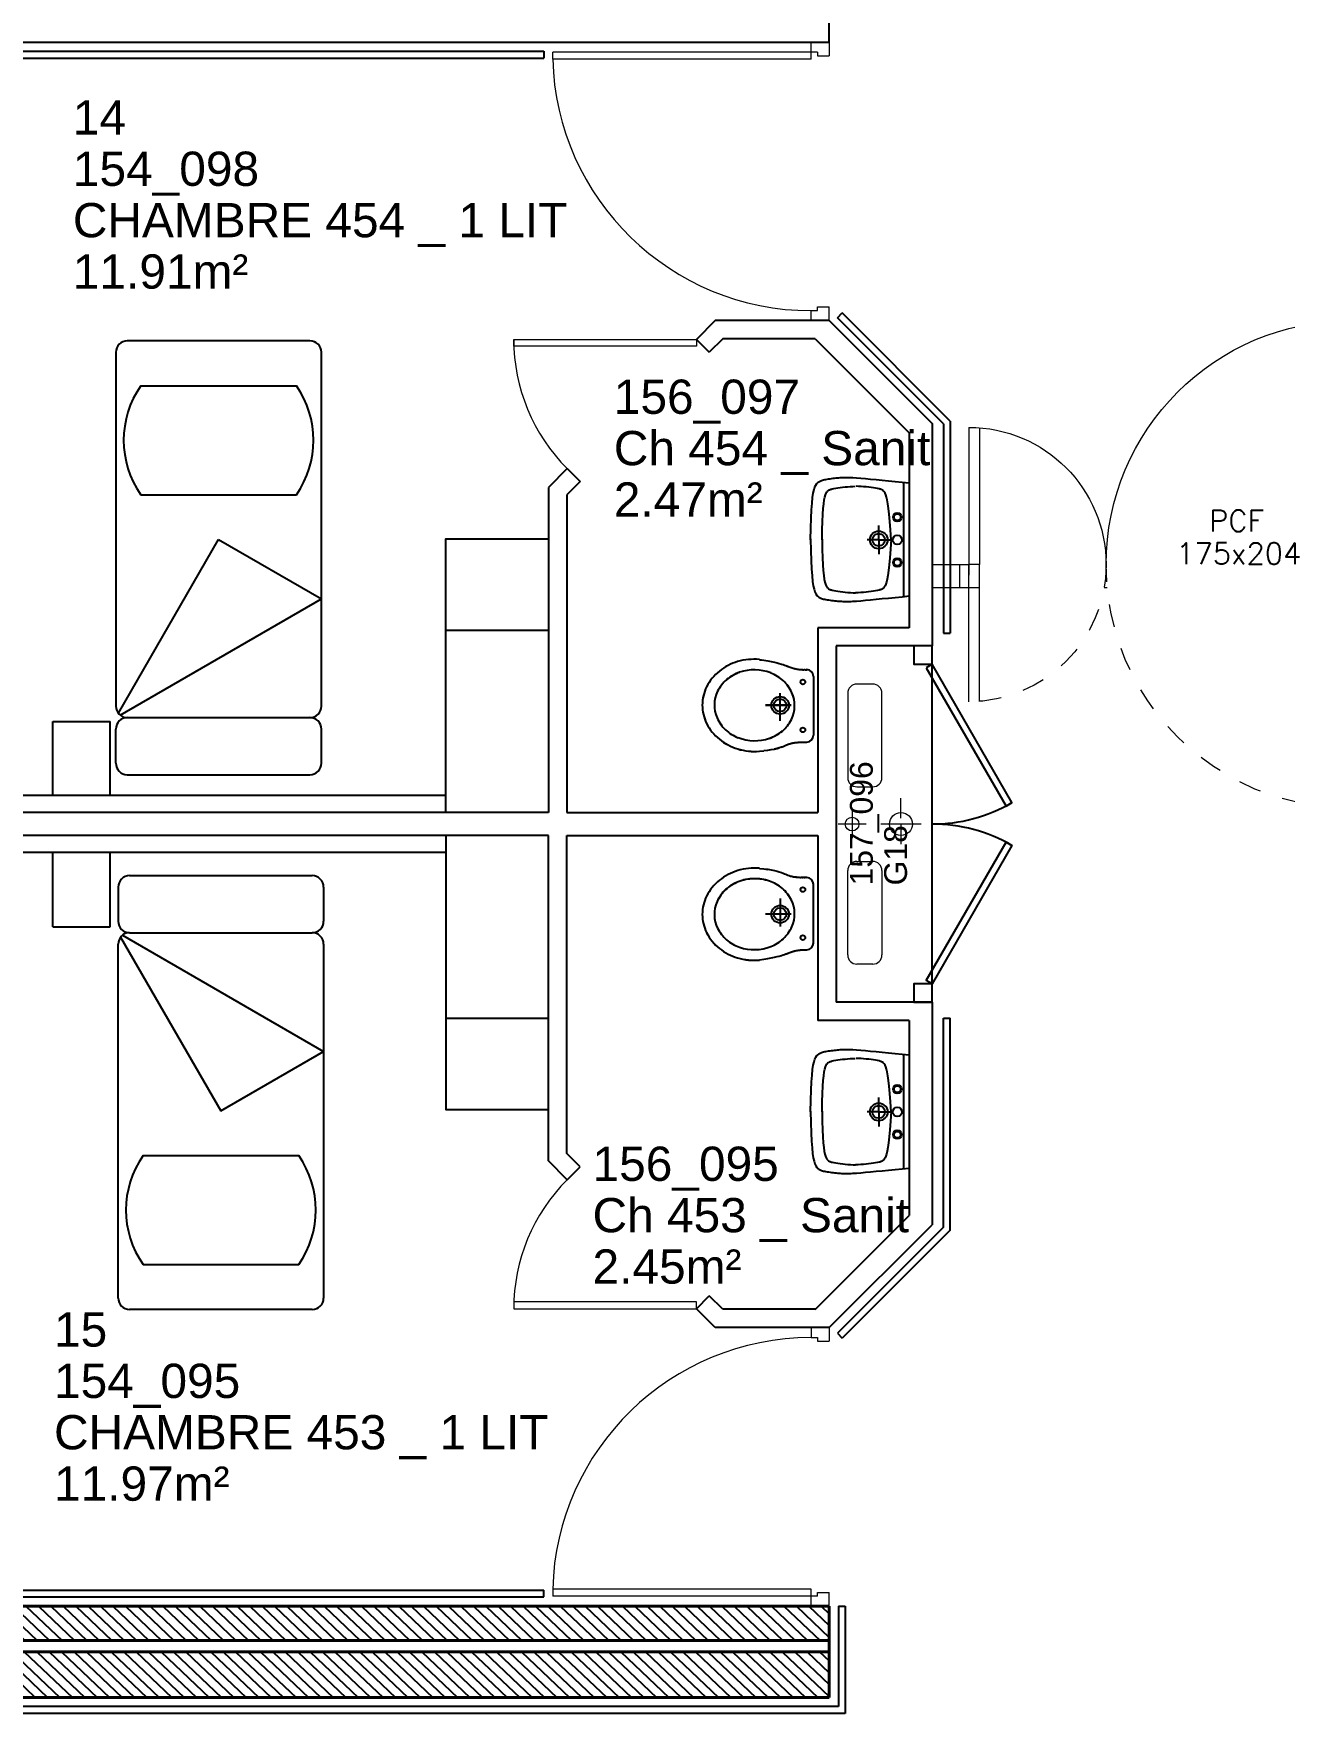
# Model space of a CAD drawing. Header units: metres. Extents: x -8 to 211, y -5 to 116.
# Drawn here: x 153.37 to 158.84, y 92.38 to 99.73 of the extents above; entities that cross this region are included whole.
import ezdxf
from ezdxf.enums import TextEntityAlignment as Align

# ---------------------------------------------------------------- set-up
doc = ezdxf.new("R2010")
doc.units = ezdxf.units.M
doc.header["$LTSCALE"] = 0.6
doc.header["$MEASUREMENT"] = 0
doc.linetypes.add('CACHÉ', pattern=[0.25, 0.125, -0.125])
doc.linetypes.add('CONTINU', pattern=[0])
doc.layers.get('0').update_dxf_attribs({"linetype": 'CONTINUOUS'})
for name, color, linetype in [('006 sanitaire', 5, 'CONTINUOUS'), ('009 main courante', 181, 'CONTINUOUS'), ('400 Lits', 150, 'CONTINUOUS'), ('A_AGENC', 204, 'CONTINUOUS'), ('A_EQMP', 142, 'CONTINUOUS'), ('A_Etiqu_Gaine', 8, 'CONTINUOUS'), ('A_Etiqu_Gaine_ancien', 8, 'CONTINUOUS'), ('A_Etiqu_Gaine_code', 8, 'CONTINUOUS'), ('A_Etiqu_Local', 8, 'CONTINUOUS'), ('A_Etiqu_Local_ancien', 8, 'CONTINUOUS'), ('A_HACH_STRUC', 7, 'CONTINUOUS'), ('A_MUR_CLOIS', 8, 'CONTINU')]:
    doc.layers.add(name, color=color, linetype=linetype)
for name, color, linetype, lineweight in [('A_MURS_CLOI', 7, 'CONTINU', 20), ('A_MURS_STRU', 7, 'CONTINU', 40), ('A_PORT', 8, 'CONTINUOUS', 0), ('A_PORTE', 8, 'CONTINU', 0), ('A_SANI', 5, 'CONTINU', 0)]:
    doc.layers.add(name, color=color, linetype=linetype, lineweight=lineweight)
doc.styles.add('Attribut', font='arial.ttf')
doc.styles.add('ROMANS8', font='romans8', dxfattribs={"height": 10})

# ---------------------------------------------------------------- blocks, each defined once
blk = doc.blocks.new('A_Etiqu_Local')
at = {"style": 'Attribut', "flags": 1}
for tag, p in [('CODE_HOPITAL', (-0.4463, 1.632)), ('CODE_SITE', (-0.4463, 1.407)), ('CODE_BATIMENT', (-0.4463, 1.182)), ('CODE_SECTEUR', (-0.4463, 0.957)), ('CODE_ETAGE', (-0.4463, 0.732)), ('NOM_NORMALISE', (-0.4463, -0.843)), ('SECTEUR_ACTIVITE', (-0.4463, -1.068)), ('SOUS_SECTEUR_ACTIVITE', (-0.4463, -1.293)), ('VOLUME', (-0.4463, -1.518)), ('SERVICE', (-0.4463, -1.743)), ('CODE_UG', (-0.4463, -1.968)), ('CODE_UA', (-0.4463, -2.193)), ('CODE_POLE', (-0.4463, -2.418)), ('OCCUPANT_EXTERNE', (-0.4463, -2.643)), ('DISPONIBILITE', (-0.4463, -2.868)), ('ACCES_HANDICAPES', (-0.4463, -3.093)), ('NATURE_SOL', (-0.4463, -3.318)), ('RISQUE_LABORATOIRE', (-0.4463, -3.543)), ('AMIANTE', (-0.4463, -3.768))]:
    blk.add_attdef(tag, p, '', height=0.15, dxfattribs=at)
at = {"layer": 'A_Etiqu_Local', "style": 'Attribut'}
for tag, p in [('CODE_PIECE', (-0.4463, 0.282)), ('NOM_USAGE', (-0.4463, 0.057)), ('SURFACE', (-0.4463, -0.168))]:
    blk.add_attdef(tag, p, '', height=0.15, dxfattribs=at)
at = {"layer": 'A_Etiqu_Local_ancien', "style": 'Attribut'}
blk.add_attdef('CODE_PIECE_ANCIEN', (-0.4463, 0.507), '', height=0.15, dxfattribs=at)
blk = doc.blocks.new('A_Etiqu_Gaine')
at = {"style": 'Attribut', "flags": 1}
for tag, p in [('CODE_HOPITAL', (-0.4323, 0.8651)), ('CODE_SITE', (-0.4323, 0.7151)), ('CODE_BATIMENT', (-0.4323, 0.5651)), ('CODE_SECTEUR', (-0.4323, 0.4151)), ('CODE_ETAGE', (-0.4323, 0.2651)), ('NOM_NORMALISE', (-0.4323, -0.3349)), ('SECTEUR_ACTIVITE', (-0.4323, -0.4849)), ('SOUS_SECTEUR_ACTIVITE', (-0.4323, -0.6349)), ('SURFACE', (-0.4323, -0.7849)), ('CODE_UG', (-0.4323, -0.9349)), ('CODE_POLE', (-0.4323, -1.0849)), ('AMIANTE', (-0.4323, -1.2349))]:
    blk.add_attdef(tag, p, '', height=0.1, dxfattribs=at)
at = {"layer": 'A_Etiqu_Gaine', "style": 'Attribut'}
blk.add_attdef('NOM_USAGE', (-0.4323, -0.1849), '', height=0.1, dxfattribs=at)
at = {"layer": 'A_Etiqu_Gaine_ancien', "style": 'Attribut'}
blk.add_attdef('CODE_PIECE_ANCIEN', (-0.4323, 0.1151), '', height=0.1, dxfattribs=at)
at = {"layer": 'A_Etiqu_Gaine_code', "style": 'Attribut'}
blk.add_attdef('CODE_PIECE', (-0.4323, -0.0349), '', height=0.1, dxfattribs=at)
blk = doc.blocks.new('A$C26E73A60')
at = {"layer": '006 sanitaire', "linetype": 'Continuous'}
for p, q in [((0.0233, 0.5101), (0.0278, 0.5167)), ((0.0278, 0.5167), (0.0302, 0.5195)), ((0.0302, 0.5195), (0.0327, 0.5219)), ((0.0327, 0.5219), (0.0354, 0.524)), ((0.0354, 0.524), (0.0382, 0.5259)), ((0.0382, 0.5259), (0.0413, 0.5276)), ((0.0413, 0.5276), (0.0447, 0.5291)), ((0.0447, 0.5291), (0.0483, 0.5305)), ((0.0483, 0.5305), (0.0524, 0.5317)), ((0.0524, 0.5317), (0.0568, 0.5328)), ((0.0568, 0.5328), (0.0616, 0.5339)), ((0.0616, 0.5339), (0.067, 0.5349)), ((0.067, 0.5349), (0.0727, 0.5359)), ((0.0727, 0.5359), (0.0787, 0.5369)), ((0.0787, 0.5369), (0.085, 0.5378)), ((0.085, 0.5378), (0.0915, 0.5386)), ((0.0915, 0.5386), (0.098, 0.5395)), ((0.098, 0.5395), (0.1046, 0.5402)), ((0.1046, 0.5402), (0.1111, 0.5409)), ((0.1111, 0.5409), (0.1175, 0.5415)), ((0.1175, 0.5415), (0.1237, 0.5421)), ((0.1237, 0.5421), (0.1296, 0.5425)), ((0.1296, 0.5425), (0.1353, 0.5429)), ((0.1353, 0.5429), (0.1409, 0.5432)), ((0.1409, 0.5432), (0.1465, 0.5434)), ((0.1465, 0.5434), (0.1522, 0.5435)), ((0.1522, 0.5435), (0.158, 0.5436)), ((0.158, 0.5436), (0.164, 0.5435)), ((0.164, 0.5435), (0.1704, 0.5433)), ((0.1704, 0.5433), (0.1772, 0.5431)), ((0.1772, 0.5431), (0.1845, 0.5427)), ((0.1845, 0.5427), (0.2008, 0.5416)), ((0.2008, 0.5416), (0.2194, 0.5402)), ((0.2194, 0.5402), (0.2401, 0.5384)), ((0.2401, 0.5384), (0.2627, 0.5362)), ((0.2627, 0.5362), (0.2872, 0.5339)), ((0.2872, 0.5339), (0.3133, 0.5313)), ((0.3133, 0.5313), (0.341, 0.5285)), ((0.341, 0.5285), (0.37, 0.5256)), ((0.37, 0.5256), (0.4003, 0.5225)), ((0.4003, 0.5225), (0.4317, 0.5194)), ((0.4068, 0.5194), (0.4068, 0.0241)), ((0.4317, 0.5194), (0.4317, 0.0241)), ((0.006, 0.4312), (0.0087, 0.4555)), ((0.0087, 0.4555), (0.0118, 0.4748)), ((0.0118, 0.4748), (0.0152, 0.4899)), ((0.0152, 0.4899), (0.0191, 0.5014)), ((0.0191, 0.5014), (0.0233, 0.5101)), ((0.0572, 0.4282), (0.0596, 0.4447)), ((0.0596, 0.4447), (0.0622, 0.4574)), ((0.0622, 0.4574), (0.0652, 0.4671)), ((0.0652, 0.4671), (0.0683, 0.4744)), ((0.0683, 0.4744), (0.0716, 0.4798)), ((0.0716, 0.4798), (0.0733, 0.482)), ((0.0733, 0.482), (0.0751, 0.4839)), ((0.0751, 0.4839), (0.077, 0.4856)), ((0.077, 0.4856), (0.0789, 0.487)), ((0.0789, 0.487), (0.081, 0.4883)), ((0.081, 0.4883), (0.0833, 0.4894)), ((0.0833, 0.4894), (0.0858, 0.4904)), ((0.0858, 0.4904), (0.0885, 0.4913)), ((0.0885, 0.4913), (0.0914, 0.4922)), ((0.0914, 0.4922), (0.0947, 0.493)), ((0.0947, 0.493), (0.102, 0.4946)), ((0.102, 0.4946), (0.1103, 0.4961)), ((0.1103, 0.4961), (0.1196, 0.4976)), ((0.1196, 0.4976), (0.1295, 0.499)), ((0.1295, 0.499), (0.14, 0.5003)), ((0.14, 0.5003), (0.1509, 0.5015)), ((0.1509, 0.5015), (0.162, 0.5025)), ((0.162, 0.5025), (0.1731, 0.5033)), ((0.1731, 0.5033), (0.1842, 0.5039)), ((0.1842, 0.5039), (0.195, 0.5043)), ((0.21, 0.5039), (0.1993, 0.5043)), ((0.2211, 0.5033), (0.21, 0.5039)), ((0.2322, 0.5025), (0.2211, 0.5033)), ((0.2433, 0.5015), (0.2322, 0.5025)), ((0.2542, 0.5003), (0.2433, 0.5015)), ((0.2647, 0.499), (0.2542, 0.5003)), ((0.2747, 0.4976), (0.2647, 0.499)), ((0.2839, 0.4961), (0.2747, 0.4976)), ((0.2922, 0.4946), (0.2839, 0.4961)), ((0.2996, 0.493), (0.2922, 0.4946)), ((0.3028, 0.4922), (0.2996, 0.493)), ((0.3057, 0.4913), (0.3028, 0.4922)), ((0.3084, 0.4904), (0.3057, 0.4913)), ((0.3109, 0.4894), (0.3084, 0.4904)), ((0.3132, 0.4883), (0.3109, 0.4894)), ((0.3153, 0.487), (0.3132, 0.4883)), ((0.3173, 0.4856), (0.3153, 0.487)), ((0.3191, 0.4839), (0.3173, 0.4856)), ((0.3209, 0.482), (0.3191, 0.4839)), ((0.3226, 0.4798), (0.3209, 0.482)), ((0.3259, 0.4744), (0.3226, 0.4798)), ((0.3291, 0.4671), (0.3259, 0.4744)), ((0.3322, 0.4574), (0.3291, 0.4671)), ((0.3353, 0.4447), (0.3322, 0.4574)), ((0.3382, 0.4282), (0.3353, 0.4447)), ((0.002, 0.3648), (0.0038, 0.4012)), ((0.0038, 0.4012), (0.006, 0.4312)), ((0.0521, 0.3508), (0.0534, 0.3819)), ((0.0534, 0.3819), (0.0551, 0.4075)), ((0.0551, 0.4075), (0.0572, 0.4282)), ((0.3412, 0.4075), (0.3382, 0.4282)), ((0.3441, 0.3819), (0.3412, 0.4075)), ((0.347, 0.3508), (0.3441, 0.3819)), ((0, 0.2698), (0.0008, 0.3212)), ((0.0008, 0.3212), (0.002, 0.3648)), ((0.0508, 0.2696), (0.0512, 0.3135)), ((0.0512, 0.3135), (0.0521, 0.3508)), ((0.2982, 0.2698), (0.2982, 0.333)), ((0.3499, 0.3135), (0.347, 0.3508)), ((0.3529, 0.2696), (0.3499, 0.3135)), ((0, 0.2737), (0.0008, 0.2223)), ((0.0008, 0.2223), (0.002, 0.1788)), ((0.0508, 0.2729), (0.0512, 0.229)), ((0.0512, 0.229), (0.0521, 0.1917)), ((0.2982, 0.2698), (0.2471, 0.2698)), ((0.2982, 0.2698), (0.2982, 0.2066)), ((0.2982, 0.2698), (0.3492, 0.2698)), ((0.3499, 0.229), (0.347, 0.1917)), ((0.3529, 0.2729), (0.3499, 0.229)), ((0.002, 0.1788), (0.0038, 0.1423)), ((0.0521, 0.1917), (0.0534, 0.1606)), ((0.0534, 0.1606), (0.0551, 0.135)), ((0.3441, 0.1606), (0.3412, 0.135)), ((0.347, 0.1917), (0.3441, 0.1606)), ((0.0038, 0.1423), (0.006, 0.1124)), ((0.006, 0.1124), (0.0087, 0.0881)), ((0.0087, 0.0881), (0.0118, 0.0687)), ((0.0551, 0.135), (0.0572, 0.1143)), ((0.0572, 0.1143), (0.0596, 0.0979)), ((0.0596, 0.0979), (0.0622, 0.0851)), ((0.0622, 0.0851), (0.0652, 0.0754)), ((0.0652, 0.0754), (0.0683, 0.0681)), ((0.3291, 0.0754), (0.3259, 0.0681)), ((0.3322, 0.0851), (0.3291, 0.0754)), ((0.3353, 0.0979), (0.3322, 0.0851)), ((0.3382, 0.1143), (0.3353, 0.0979)), ((0.3412, 0.135), (0.3382, 0.1143)), ((0.0118, 0.0687), (0.0152, 0.0537)), ((0.0152, 0.0537), (0.0191, 0.0422)), ((0.0191, 0.0422), (0.0233, 0.0334)), ((0.0233, 0.0334), (0.0278, 0.0268)), ((0.0278, 0.0268), (0.0302, 0.0241)), ((0.0302, 0.0241), (0.0327, 0.0217)), ((0.0327, 0.0217), (0.0354, 0.0195)), ((0.0354, 0.0195), (0.0382, 0.0176)), ((0.0382, 0.0176), (0.0413, 0.0159)), ((0.0413, 0.0159), (0.0447, 0.0144)), ((0.0447, 0.0144), (0.0483, 0.0131)), ((0.0483, 0.0131), (0.0524, 0.0119)), ((0.0524, 0.0119), (0.0568, 0.0108)), ((0.0568, 0.0108), (0.0616, 0.0097)), ((0.0616, 0.0097), (0.067, 0.0087)), ((0.067, 0.0087), (0.0727, 0.0077)), ((0.0683, 0.0681), (0.0716, 0.0627)), ((0.0716, 0.0627), (0.0733, 0.0605)), ((0.0727, 0.0077), (0.0787, 0.0067)), ((0.0733, 0.0605), (0.0751, 0.0586)), ((0.0751, 0.0586), (0.077, 0.0569)), ((0.077, 0.0569), (0.0789, 0.0555)), ((0.0787, 0.0067), (0.085, 0.0058)), ((0.0789, 0.0555), (0.081, 0.0542)), ((0.081, 0.0542), (0.0833, 0.0531)), ((0.0833, 0.0531), (0.0858, 0.0521)), ((0.085, 0.0058), (0.0915, 0.0049)), ((0.0858, 0.0521), (0.0885, 0.0512)), ((0.0885, 0.0512), (0.0914, 0.0503)), ((0.0914, 0.0503), (0.0947, 0.0495)), ((0.0915, 0.0049), (0.098, 0.0041)), ((0.0947, 0.0495), (0.102, 0.0479)), ((0.098, 0.0041), (0.1046, 0.0034)), ((0.102, 0.0479), (0.1103, 0.0464)), ((0.1046, 0.0034), (0.1111, 0.0027)), ((0.1103, 0.0464), (0.1196, 0.0449)), ((0.1111, 0.0027), (0.1175, 0.002)), ((0.1175, 0.002), (0.1237, 0.0015)), ((0.1196, 0.0449), (0.1297, 0.0435)), ((0.1237, 0.0015), (0.1296, 0.001)), ((0.1296, 0.001), (0.1353, 0.0006)), ((0.1297, 0.0435), (0.1403, 0.0422)), ((0.1353, 0.0006), (0.1409, 0.0004)), ((0.1403, 0.0422), (0.1514, 0.041)), ((0.1409, 0.0004), (0.1465, 0.0001)), ((0.1465, 0.0001), (0.1522, 0)), ((0.1514, 0.041), (0.1627, 0.04)), ((0.1522, 0), (0.158, 0)), ((0.158, 0), (0.164, 0.0001)), ((0.1627, 0.04), (0.1743, 0.0392)), ((0.164, 0.0001), (0.1704, 0.0002)), ((0.1704, 0.0002), (0.1772, 0.0005)), ((0.1743, 0.0392), (0.1858, 0.0385)), ((0.1772, 0.0005), (0.1845, 0.0009)), ((0.1845, 0.0009), (0.2008, 0.002)), ((0.1858, 0.0385), (0.1971, 0.0382)), ((0.2085, 0.0385), (0.1971, 0.0382)), ((0.2008, 0.002), (0.2194, 0.0034)), ((0.22, 0.0392), (0.2085, 0.0385)), ((0.2194, 0.0034), (0.2401, 0.0052)), ((0.2315, 0.04), (0.22, 0.0392)), ((0.2429, 0.041), (0.2315, 0.04)), ((0.2401, 0.0052), (0.2627, 0.0073)), ((0.2539, 0.0422), (0.2429, 0.041)), ((0.2646, 0.0435), (0.2539, 0.0422)), ((0.2627, 0.0073), (0.2872, 0.0097)), ((0.2746, 0.0449), (0.2646, 0.0435)), ((0.2839, 0.0464), (0.2746, 0.0449)), ((0.2922, 0.0479), (0.2839, 0.0464)), ((0.2872, 0.0097), (0.3133, 0.0123)), ((0.2996, 0.0495), (0.2922, 0.0479)), ((0.3028, 0.0503), (0.2996, 0.0495)), ((0.3057, 0.0512), (0.3028, 0.0503)), ((0.3084, 0.0521), (0.3057, 0.0512)), ((0.3109, 0.0531), (0.3084, 0.0521)), ((0.3132, 0.0542), (0.3109, 0.0531)), ((0.3153, 0.0555), (0.3132, 0.0542)), ((0.3133, 0.0123), (0.341, 0.0151)), ((0.3173, 0.0569), (0.3153, 0.0555)), ((0.3191, 0.0586), (0.3173, 0.0569)), ((0.3209, 0.0605), (0.3191, 0.0586)), ((0.3226, 0.0627), (0.3209, 0.0605)), ((0.3259, 0.0681), (0.3226, 0.0627)), ((0.341, 0.0151), (0.37, 0.018)), ((0.37, 0.018), (0.4003, 0.021)), ((0.4003, 0.021), (0.4317, 0.0241))]:
    blk.add_line(p, q, dxfattribs=at)
for centre, radius in [((0.3797, 0.3693), 0.0189), ((0.3797, 0.3693), 0.0144), ((0.2982, 0.2698), 0.0387), ((0.2982, 0.2698), 0.0274), ((0.3797, 0.2698), 0.0204), ((0.3797, 0.1703), 0.0189), ((0.3797, 0.1703), 0.0144)]:
    blk.add_circle(centre, radius, dxfattribs=at)
blk = doc.blocks.new('-P175bt10')
at = {"layer": 'A_PORT', "linetype": 'Continuous'}
for p, q in [((0.0408, 1.1675), (0.0408, 0.1)), ((0.0875, 1.1665), (0.0875, 0.1)), ((1.6625, 0.699), (1.6625, 0.1)), ((1.7092, 0.7008), (1.7092, 0.1)), ((0, 0.1), (0, 0)), ((0, 0.1), (0.0408, 0.1)), ((0.0408, 0.1), (0.0875, 0.1)), ((0.0408, 0.1), (0.0408, 0.0533)), ((0.0408, -0.9675), (0.0408, 0.1)), ((0.0875, -0.9665), (0.0875, 0.1)), ((1.6625, 0.1), (1.7092, 0.1)), ((1.6625, -0.499), (1.6625, 0.1)), ((1.7092, 0.1), (1.7092, 0.0533)), ((1.75, 0.1), (1.7092, 0.1)), ((1.7092, -0.5008), (1.7092, 0.1)), ((1.75, 0.1), (1.75, 0))]:
    blk.add_line(p, q, dxfattribs=at)
at = {"layer": 'A_PORT'}
for p, q in [((0, 0), (0.0875, 0)), ((1.75, 0), (1.6625, 0))]:
    blk.add_line(p, q, dxfattribs=at)
at = {"layer": 'A_PORT', "linetype": 'Continuous'}
for centre, radius, start, end in [((0.0408, 0.1), 1.0675, 0, 90), ((1.7092, 0.1), 0.6008, 90, 180)]:
    blk.add_arc(centre, radius, start, end, dxfattribs=at)
at = {"layer": 'A_PORT', "linetype": 'CACHÉ'}
for centre, radius, start, end in [((0.0408, 0.1), 1.0675, 270, 0), ((1.7092, 0.1), 0.6008, 180, 270)]:
    blk.add_arc(centre, radius, start, end, dxfattribs=at)
at = {"layer": 'A_PORT', "linetype": 'Continuous', "style": 'ROMANS8'}
for tag, p in [('PCF', (0.5371, 0.2448)), ('175X204', (0.5272, 0.1021))]:
    blk.add_attdef(tag, text='', height=0.0933, dxfattribs=at).set_placement(p, align=Align.CENTER)

msp = doc.modelspace()

# ---------------------------------------------------------------- hatches: boundary and pattern name
at = {"layer": 'A_HACH_STRUC', "linetype": 'Continuous'}
h = msp.add_hatch(dxfattribs=at)
h.set_pattern_fill('ANSI31', color=8, scale=0.3, angle=-88.5553, style=0)
h.set_pattern_definition([(316.4447, (152.119855, 92.446184), (0.02583954, 0.02717661), [])])
h.paths.add_polyline_path([(152.4749, 97.1716), (152.372, 97.1716), (152.3702, 97.1617), (152.3679, 97.1479), (152.3654, 97.1309), (152.3625, 97.1115), (152.3594, 97.0903), (152.3561, 97.0679), (152.3525, 97.0451), (152.3487, 97.0224), (152.3447, 97.0006), (152.3406, 96.9804), (152.3385, 96.971), (152.3364, 96.9621), (152.3341, 96.9536), (152.3319, 96.9454), (152.3295, 96.9376), (152.327, 96.9299), (152.3244, 96.9224), (152.3217, 96.9149), (152.3189, 96.9075), (152.3159, 96.9), (152.3093, 96.8846), (152.3018, 96.8687), (152.293, 96.8522), (152.2828, 96.8352), (152.2708, 96.8177), (152.2567, 96.7996), (152.2404, 96.781), (152.2215, 96.7617), (152.1997, 96.742), (152.1749, 96.7216), (152.1749, 96.2966), (152.3249, 96.2966), (152.3249, 96.4465), (152.4749, 96.4465)])
h.paths.add_polyline_path([(152.4749, 96.0961), (152.3249, 96.0961), (152.3249, 96.246), (152.1749, 96.246), (152.1749, 95.821), (152.1997, 95.8007), (152.2215, 95.7809), (152.2404, 95.7617), (152.2567, 95.743), (152.2708, 95.725), (152.2828, 95.7074), (152.293, 95.6904), (152.3018, 95.674), (152.3093, 95.6581), (152.3159, 95.6427), (152.3189, 95.6352), (152.3217, 95.6277), (152.3244, 95.6203), (152.327, 95.6127), (152.3295, 95.6051), (152.3319, 95.5972), (152.3341, 95.5891), (152.3364, 95.5806), (152.3385, 95.5717), (152.3406, 95.5623), (152.3447, 95.542), (152.3487, 95.5202), (152.3525, 95.4976), (152.3561, 95.4747), (152.3594, 95.4524), (152.3625, 95.4312), (152.3654, 95.4117), (152.3679, 95.3948), (152.3702, 95.3809), (152.372, 95.371), (152.4749, 95.371)])
h.paths.add_polyline_path([(152.4749, 93.571), (152.372, 93.571), (152.3702, 93.5612), (152.3679, 93.5474), (152.3654, 93.5305), (152.3625, 93.511), (152.3594, 93.4898), (152.3561, 93.4674), (152.3525, 93.4446), (152.3487, 93.422), (152.3447, 93.4002), (152.3406, 93.3799), (152.3385, 93.3705), (152.3364, 93.3616), (152.3341, 93.3531), (152.3319, 93.345), (152.3295, 93.3371), (152.327, 93.3295), (152.3244, 93.3219), (152.3217, 93.3145), (152.3189, 93.307), (152.3159, 93.2995), (152.3093, 93.2841), (152.3018, 93.2682), (152.293, 93.2518), (152.2828, 93.2348), (152.2708, 93.2172), (152.2567, 93.1991), (152.2404, 93.1805), (152.2215, 93.1613), (152.1997, 93.1415), (152.1749, 93.1212), (152.1749, 92.6962), (152.3249, 92.6962), (152.3249, 92.9962), (152.4749, 92.9962)])
h.paths.add_polyline_path([(156.8501, 92.8462), (156.7701, 92.8462), (152.9699, 92.8462), (152.9699, 92.9462), (152.3749, 92.9462), (152.3749, 92.6962), (156.8501, 92.6962)])
h.paths.add_polyline_path([(156.8501, 92.6462), (152.1799, 92.6462), (152.1799, 92.5712), (152.1199, 92.5712), (152.1199, 92.4462), (152.1799, 92.4462), (156.8501, 92.4462)])

# ---------------------------------------------------------------- linework, layer by layer
at = {"layer": '006 sanitaire', "color": 8, "linetype": 'Continuous'}
for p, q in [((156.5444, 96.9918), (156.5638, 96.9889)), ((156.5444, 96.9914), (156.5638, 96.9885)), ((156.5638, 96.9889), (156.581, 96.986)), ((156.5638, 96.9885), (156.581, 96.9856)), ((156.581, 96.986), (156.5961, 96.9831)), ((156.581, 96.9856), (156.5961, 96.9827)), ((156.5961, 96.9827), (156.6095, 96.9799)), ((156.6095, 96.9799), (156.6211, 96.9772)), ((156.6211, 96.9776), (156.6312, 96.975)), ((156.6211, 96.9772), (156.6312, 96.9746)), ((156.6312, 96.9746), (156.64, 96.9721)), ((156.64, 96.9721), (156.6476, 96.9697)), ((156.6476, 96.9701), (156.6542, 96.9678)), ((156.6476, 96.9697), (156.6542, 96.9675)), ((156.6542, 96.9675), (156.66, 96.9654)), ((156.66, 96.9654), (156.6626, 96.9645)), ((156.6626, 96.9648), (156.665, 96.9639)), ((156.6626, 96.9645), (156.665, 96.9635)), ((156.665, 96.9639), (156.6674, 96.9631)), ((156.6674, 96.9631), (156.6696, 96.9622)), ((156.6674, 96.9627), (156.6696, 96.9618)), ((156.6696, 96.9622), (156.6717, 96.9614)), ((156.6696, 96.9618), (156.6717, 96.961)), ((156.6717, 96.9614), (156.6738, 96.9606)), ((156.6738, 96.9606), (156.6759, 96.9599)), ((156.6738, 96.9603), (156.6759, 96.9595)), ((156.6759, 96.9599), (156.6779, 96.9591)), ((156.6759, 96.9595), (156.6779, 96.9587)), ((156.6779, 96.9591), (156.68, 96.9584)), ((156.68, 96.9584), (156.682, 96.9576)), ((156.682, 96.9576), (156.6842, 96.9569)), ((156.682, 96.9573), (156.6842, 96.9565)), ((156.6842, 96.9569), (156.6864, 96.9562)), ((156.6864, 96.9558), (156.6886, 96.9551)), ((156.6886, 96.9555), (156.6908, 96.9548)), ((156.6886, 96.9551), (156.6908, 96.9544)), ((156.6908, 96.9548), (156.6931, 96.9541)), ((156.6908, 96.9544), (156.6931, 96.9537)), ((156.6931, 96.9537), (156.6954, 96.953)), ((156.6954, 96.9534), (156.6977, 96.9528)), ((156.6954, 96.953), (156.6977, 96.9524)), ((156.6977, 96.9528), (156.6999, 96.9522)), ((156.6977, 96.9524), (156.6999, 96.9518)), ((156.6999, 96.9522), (156.7022, 96.9516)), ((156.7022, 96.9516), (156.7045, 96.9511)), ((156.7045, 96.9511), (156.7089, 96.9503)), ((156.7045, 96.9508), (156.7089, 96.9499)), ((156.7089, 96.9503), (156.7132, 96.9495)), ((156.7089, 96.9499), (156.7132, 96.9492)), ((156.7132, 96.9495), (156.7175, 96.949)), ((156.7132, 96.9492), (156.7175, 96.9486)), ((156.7175, 96.9486), (156.7218, 96.9482)), ((156.7218, 96.9486), (156.726, 96.9483)), ((156.726, 96.9483), (156.7303, 96.9481)), ((156.7303, 96.9481), (156.7347, 96.948)), ((156.7303, 96.9477), (156.7347, 96.9476)), ((156.7347, 96.9476), (156.7392, 96.9475)), ((156.7392, 96.9479), (156.7438, 96.9479)), ((156.7438, 96.9475), (156.7485, 96.9475)), ((156.7485, 96.9479), (156.7517, 96.9478)), ((156.7485, 96.9475), (156.7517, 96.9474)), ((156.7805, 96.9178), (156.7805, 96.6602)), ((156.6347, 96.7229), (156.6347, 96.845)), ((156.6836, 96.7916), (156.5713, 96.7916)), ((156.6836, 96.7913), (156.5713, 96.7913)), ((156.6095, 96.6003), (156.6211, 96.6032)), ((156.6095, 96.6), (156.6211, 96.6028)), ((156.6211, 96.6032), (156.6312, 96.6061)), ((156.6211, 96.6028), (156.6312, 96.6057)), ((156.6312, 96.6061), (156.64, 96.609)), ((156.64, 96.609), (156.6476, 96.6118)), ((156.64, 96.6086), (156.6476, 96.6115)), ((156.6476, 96.6118), (156.6542, 96.6145)), ((156.6542, 96.6141), (156.66, 96.6166)), ((156.66, 96.6169), (156.6626, 96.618)), ((156.66, 96.6166), (156.6626, 96.6177)), ((156.6626, 96.6177), (156.665, 96.6187)), ((156.665, 96.6187), (156.6674, 96.6196)), ((156.6674, 96.62), (156.6696, 96.6209)), ((156.6696, 96.6205), (156.6717, 96.6213)), ((156.6717, 96.6217), (156.6738, 96.6225)), ((156.6717, 96.6213), (156.6738, 96.6221)), ((156.6738, 96.6225), (156.6759, 96.6232)), ((156.6738, 96.6221), (156.6759, 96.6228)), ((156.6759, 96.6228), (156.6779, 96.6234)), ((156.6779, 96.6234), (156.68, 96.6241)), ((156.68, 96.6244), (156.682, 96.625)), ((156.68, 96.6241), (156.682, 96.6246)), ((156.682, 96.6246), (156.6842, 96.6252)), ((156.6842, 96.6252), (156.6864, 96.6257)), ((156.6864, 96.6257), (156.6886, 96.6261)), ((156.6886, 96.6265), (156.6908, 96.6269)), ((156.6908, 96.6269), (156.6931, 96.6273)), ((156.6931, 96.6269), (156.6954, 96.6273)), ((156.6954, 96.6273), (156.6977, 96.6276)), ((156.6977, 96.628), (156.6999, 96.6283)), ((156.6999, 96.6283), (156.7022, 96.6286)), ((156.7022, 96.6282), (156.7045, 96.6285)), ((156.7045, 96.6289), (156.7089, 96.6293)), ((156.7089, 96.6293), (156.7132, 96.6297)), ((156.7132, 96.6297), (156.7175, 96.6299)), ((156.7132, 96.6293), (156.7175, 96.6296)), ((156.7175, 96.6299), (156.7218, 96.6301)), ((156.7218, 96.6298), (156.726, 96.6299)), ((156.726, 96.6303), (156.7303, 96.6304)), ((156.7303, 96.6304), (156.7347, 96.6305)), ((156.7347, 96.6301), (156.7392, 96.6301)), ((156.7392, 96.6305), (156.7438, 96.6305)), ((156.7392, 96.6301), (156.7438, 96.6301)), ((156.7438, 96.6305), (156.7485, 96.6305)), ((156.7485, 96.6305), (156.7517, 96.6306)), ((156.7485, 96.6301), (156.7517, 96.6302)), ((156.5444, 96.5911), (156.5638, 96.5928)), ((156.5638, 96.5931), (156.581, 96.5952)), ((156.581, 96.5952), (156.5961, 96.5977)), ((156.581, 96.5949), (156.5961, 96.5973)), ((156.5961, 96.5973), (156.6095, 96.6)), ((156.5444, 96.0767), (156.5638, 96.0751)), ((156.5638, 96.0754), (156.581, 96.0733)), ((156.5638, 96.0751), (156.581, 96.073)), ((156.581, 96.0733), (156.5961, 96.0709)), ((156.5961, 96.0709), (156.6095, 96.0682)), ((156.6095, 96.0682), (156.6211, 96.0654)), ((156.6211, 96.0654), (156.6312, 96.0625)), ((156.6211, 96.065), (156.6312, 96.0621)), ((156.6312, 96.0621), (156.64, 96.0592)), ((156.64, 96.0592), (156.6476, 96.0563)), ((156.6476, 96.0563), (156.6542, 96.0537)), ((156.6542, 96.0541), (156.66, 96.0516)), ((156.66, 96.0516), (156.6626, 96.0505)), ((156.66, 96.0512), (156.6626, 96.0502)), ((156.6626, 96.0505), (156.665, 96.0495)), ((156.665, 96.0495), (156.6674, 96.0486)), ((156.6674, 96.0482), (156.6696, 96.0473)), ((156.6696, 96.0473), (156.6717, 96.0465)), ((156.6717, 96.0469), (156.6738, 96.0461)), ((156.6738, 96.0461), (156.6759, 96.0454)), ((156.6738, 96.0457), (156.6759, 96.045)), ((156.6759, 96.0454), (156.6779, 96.0447)), ((156.6759, 96.045), (156.6779, 96.0444)), ((156.6779, 96.0444), (156.68, 96.0437)), ((156.68, 96.0441), (156.682, 96.0436)), ((156.68, 96.0437), (156.682, 96.0432)), ((156.682, 96.0432), (156.6842, 96.0426)), ((156.6842, 96.043), (156.6864, 96.0425)), ((156.6842, 96.0426), (156.6864, 96.0422)), ((156.6864, 96.0425), (156.6886, 96.0421)), ((156.6886, 96.0421), (156.6908, 96.0416)), ((156.6886, 96.0417), (156.6908, 96.0413)), ((156.6908, 96.0413), (156.6931, 96.0409)), ((156.6931, 96.0409), (156.6954, 96.0405)), ((156.6954, 96.0409), (156.6977, 96.0405)), ((156.6954, 96.0405), (156.6977, 96.0402)), ((156.6977, 96.0405), (156.6999, 96.0402)), ((156.6977, 96.0402), (156.6999, 96.0399)), ((156.6999, 96.0399), (156.7022, 96.0396)), ((156.7022, 96.0399), (156.7045, 96.0397)), ((156.7022, 96.0396), (156.7045, 96.0393)), ((156.7045, 96.0397), (156.7089, 96.0392)), ((156.7045, 96.0393), (156.7089, 96.0389)), ((156.7089, 96.0389), (156.7132, 96.0385)), ((156.7132, 96.0385), (156.7175, 96.0382)), ((156.7175, 96.0382), (156.7218, 96.038)), ((156.7218, 96.038), (156.726, 96.0379)), ((156.726, 96.0383), (156.7303, 96.0382)), ((156.7303, 96.0382), (156.7347, 96.0381)), ((156.7303, 96.0378), (156.7347, 96.0377)), ((156.7347, 96.0381), (156.7392, 96.0381)), ((156.7392, 96.0381), (156.7438, 96.0381)), ((156.7392, 96.0377), (156.7438, 96.0377)), ((156.7438, 96.0381), (156.7485, 96.0381)), ((156.7485, 96.0381), (156.7517, 96.0379)), ((156.6347, 95.9453), (156.6347, 95.8232)), ((156.7805, 95.7504), (156.7805, 96.0076)), ((156.6836, 95.8769), (156.5713, 95.8769)), ((156.7089, 95.7183), (156.7132, 95.719)), ((156.7132, 95.719), (156.7175, 95.7196)), ((156.7132, 95.7186), (156.7175, 95.7192)), ((156.7175, 95.7192), (156.7218, 95.7196)), ((156.7218, 95.72), (156.726, 95.7203)), ((156.726, 95.7203), (156.7303, 95.7205)), ((156.7303, 95.7205), (156.7347, 95.7206)), ((156.7303, 95.7201), (156.7347, 95.7202)), ((156.7347, 95.7202), (156.7392, 95.7203)), ((156.7392, 95.7207), (156.7438, 95.7207)), ((156.7438, 95.7207), (156.7485, 95.7207)), ((156.7438, 95.7203), (156.7485, 95.7203)), ((156.7485, 95.7207), (156.7517, 95.7208)), ((156.7485, 95.7203), (156.7517, 95.7204)), ((156.5444, 95.6767), (156.5638, 95.6797)), ((156.5638, 95.6797), (156.581, 95.6826)), ((156.581, 95.6826), (156.5961, 95.6854)), ((156.581, 95.6822), (156.5961, 95.6851)), ((156.5961, 95.6854), (156.6095, 95.6882)), ((156.6095, 95.6882), (156.6211, 95.691)), ((156.6095, 95.6879), (156.6211, 95.6906)), ((156.6211, 95.6906), (156.6312, 95.6932)), ((156.6312, 95.6932), (156.64, 95.6957)), ((156.64, 95.6961), (156.6476, 95.6985)), ((156.6476, 95.6985), (156.6542, 95.7007)), ((156.6542, 95.7007), (156.66, 95.7028)), ((156.6542, 95.7004), (156.66, 95.7024)), ((156.66, 95.7024), (156.6626, 95.7034)), ((156.6626, 95.7037), (156.665, 95.7046)), ((156.6626, 95.7034), (156.665, 95.7043)), ((156.665, 95.7046), (156.6674, 95.7055)), ((156.6674, 95.7055), (156.6696, 95.7063)), ((156.6674, 95.7051), (156.6696, 95.706)), ((156.6696, 95.7063), (156.6717, 95.7072)), ((156.6717, 95.7068), (156.6738, 95.7076)), ((156.6738, 95.7079), (156.6759, 95.7087)), ((156.6759, 95.7087), (156.6779, 95.7094)), ((156.6759, 95.7083), (156.6779, 95.7091)), ((156.6779, 95.7091), (156.68, 95.7098)), ((156.68, 95.7102), (156.682, 95.7109)), ((156.68, 95.7098), (156.682, 95.7105)), ((156.682, 95.7109), (156.6842, 95.7116)), ((156.682, 95.7105), (156.6842, 95.7113)), ((156.6842, 95.7116), (156.6864, 95.7124)), ((156.6842, 95.7113), (156.6864, 95.712)), ((156.6864, 95.7124), (156.6886, 95.7131)), ((156.6864, 95.712), (156.6886, 95.7127)), ((156.6886, 95.7131), (156.6908, 95.7138)), ((156.6908, 95.7134), (156.6931, 95.7141)), ((156.6931, 95.7145), (156.6954, 95.7151)), ((156.6954, 95.7151), (156.6977, 95.7158)), ((156.6954, 95.7148), (156.6977, 95.7154)), ((156.6977, 95.7158), (156.6999, 95.7164)), ((156.6999, 95.7164), (156.7022, 95.7169)), ((156.7022, 95.7165), (156.7045, 95.717)), ((156.7045, 95.7174), (156.7089, 95.7183)), ((156.7045, 95.717), (156.7089, 95.7179))]:
    msp.add_line(p, q, dxfattribs=at)
for centre, radius in [((156.7344, 96.8938), 0.0105), ((156.6347, 96.7916), 0.0383), ((156.6347, 96.7913), 0.0383), ((156.6347, 96.7916), 0.0276), ((156.6347, 96.7913), 0.0276), ((156.7344, 96.6838), 0.0105), ((156.7344, 95.9844), 0.0105), ((156.6347, 95.8766), 0.0383), ((156.6347, 95.8769), 0.0276), ((156.7344, 95.774), 0.0105)]:
    msp.add_circle(centre, radius, dxfattribs=at)
for centre, radius, start, end in [((156.5135, 96.7604), 0.232, 106.22047, 128.6625), ((156.5212, 96.7336), 0.2596, 85.01901, 106.2201), ((156.4978, 96.7797), 0.2069, 128.66238, 153.37704), ((156.5026, 96.783), 0.1581, 130.26863, 153.69085), ((156.5142, 96.7696), 0.1761, 108.90989, 130.26754), ((156.5142, 96.7693), 0.1761, 108.90989, 130.26754), ((156.5215, 96.7483), 0.1986, 68.71824, 108.91928), ((156.5297, 96.7689), 0.1761, 47.36056, 68.7182), ((156.5419, 96.7826), 0.1581, 23.93878, 47.36099), ((156.5419, 96.7822), 0.1581, 23.93878, 47.36099), ((156.7505, 96.9178), 0.03, 359.99998, 87.81649), ((156.7505, 96.9174), 0.03, 359.99998, 87.81649), ((156.4726, 96.7927), 0.1787, 153.37719, 180.00017), ((156.4726, 96.7923), 0.1787, 153.37719, 180.00017), ((156.4843, 96.7924), 0.1377, 153.69025, 203.91568), ((156.5606, 96.7908), 0.1377, 333.69118, 23.93902), ((156.5606, 96.7905), 0.1377, 333.69118, 23.93902), ((156.4735, 96.7927), 0.1796, 180.00058, 206.51909), ((156.4735, 96.7923), 0.1796, 180.00058, 206.51909), ((156.5005, 96.8058), 0.2098, 206.51856, 231.02116), ((156.5029, 96.8007), 0.1581, 203.93805, 227.36027), ((156.5029, 96.8003), 0.1581, 203.93805, 227.36027), ((156.5152, 96.8136), 0.1761, 227.36056, 248.7182), ((156.5306, 96.8136), 0.1761, 288.90989, 310.26754), ((156.5306, 96.8133), 0.1761, 288.90989, 310.26754), ((156.5423, 96.7995), 0.1581, 310.26793, 333.69014), ((156.5163, 96.8256), 0.2348, 231.02184, 253.30087), ((156.5163, 96.8253), 0.2348, 231.02184, 253.30087), ((156.5233, 96.835), 0.1986, 248.71824, 288.88532), ((156.7505, 96.6606), 0.03, 272.18353, 359.99998), ((156.7505, 96.6602), 0.03, 272.18353, 359.99998), ((156.5235, 96.8497), 0.26, 253.30015, 274.46284), ((156.5235, 96.8493), 0.26, 253.30015, 274.46284), ((156.5005, 95.862), 0.2098, 128.97843, 153.48104), ((156.5163, 95.8425), 0.2348, 106.69969, 128.97872), ((156.5152, 95.8546), 0.1761, 111.2818, 132.63944), ((156.5152, 95.8542), 0.1761, 111.2818, 132.63944), ((156.5235, 95.8189), 0.26, 85.53657, 106.69926), ((156.5235, 95.8185), 0.26, 85.53657, 106.69926), ((156.5233, 95.8336), 0.1986, 91.18652, 111.28257), ((156.5233, 95.8332), 0.1986, 91.18652, 111.28257), ((156.5233, 95.8336), 0.1986, 71.08941, 91.18546), ((156.5233, 95.8332), 0.1986, 71.08941, 91.18546), ((156.5306, 95.8549), 0.1761, 49.7317, 71.08934), ((156.7505, 96.0076), 0.03, 359.99998, 87.81648), ((156.4735, 95.8759), 0.1796, 153.48107, 179.99958), ((156.5029, 95.8679), 0.1581, 132.63921, 156.06143), ((156.5029, 95.8675), 0.1581, 132.63921, 156.06143), ((156.5423, 95.8687), 0.1581, 26.30986, 49.73207), ((156.5423, 95.8683), 0.1581, 26.30986, 49.73207), ((156.4726, 95.8759), 0.1787, 179.99999, 206.62297), ((156.4843, 95.8758), 0.1377, 156.06169, 206.3221), ((156.5606, 95.8777), 0.1377, 336.06262, 26.28815), ((156.5606, 95.8773), 0.1377, 336.06262, 26.28815), ((156.4978, 95.8885), 0.2069, 206.62296, 231.33762), ((156.4978, 95.8881), 0.2069, 206.62296, 231.33762), ((156.5026, 95.8852), 0.1581, 206.3097, 229.73192), ((156.5419, 95.886), 0.1581, 312.63901, 336.06122), ((156.5135, 95.9081), 0.232, 231.3375, 253.77953), ((156.5142, 95.8986), 0.1761, 229.7317, 251.08934), ((156.5215, 95.9199), 0.1986, 251.08941, 291.29174), ((156.5297, 95.8989), 0.1761, 291.2818, 312.63944), ((156.7505, 95.7508), 0.03, 272.18353, 359.99998), ((156.7505, 95.7504), 0.03, 272.18353, 359.99998), ((156.5212, 95.9346), 0.2596, 253.7793, 274.98039), ((156.5212, 95.9342), 0.2596, 253.7793, 274.98039)]:
    msp.add_arc(centre, radius, start, end, dxfattribs=at)
at = {"layer": '009 main courante', "color": 8, "linetype": 'Continuous'}
for p, q in [((153.1499, 99.6563), (155.6001, 99.6563)), ((153.1499, 99.6263), (155.6001, 99.6263)), ((155.6001, 99.6563), (155.6001, 99.6263)), ((156.8854, 98.4888), (156.9066, 98.51)), ((157.3501, 98.0241), (156.8854, 98.4888)), ((157.3801, 98.0366), (156.9066, 98.51)), ((157.3501, 98.0241), (157.3501, 97.1081)), ((157.3801, 98.0366), (157.3801, 97.1081)), ((157.3501, 97.1082), (157.3801, 97.1081)), ((157.3501, 95.4215), (157.3801, 95.4216)), ((157.3501, 94.5056), (157.3501, 95.4216)), ((157.3801, 94.4932), (157.3801, 95.4216)), ((157.3501, 94.5056), (156.8854, 94.0409)), ((157.3801, 94.4932), (156.9066, 94.0197)), ((156.8854, 94.0409), (156.9066, 94.0197)), ((153.0599, 92.9162), (155.6001, 92.9162)), ((153.0599, 92.8862), (155.6001, 92.8862)), ((155.6001, 92.8862), (155.6001, 92.9162)), ((156.8901, 92.8462), (156.8901, 92.4062)), ((156.8901, 92.8462), (156.9201, 92.8462)), ((156.9201, 92.8462), (156.9201, 92.3762)), ((156.8901, 92.4062), (152.1199, 92.4062)), ((156.9201, 92.3762), (152.1199, 92.3762))]:
    msp.add_line(p, q, dxfattribs=at)
at = {"layer": '400 Lits', "color": 8, "linetype": 'Continuous'}
for p, q in [((154.5754, 98.3877), (153.7754, 98.3877)), ((153.7254, 98.3377), (153.7254, 96.7874)), ((154.6254, 96.7874), (154.6254, 98.3377)), ((153.8346, 98.1909), (154.5162, 98.1909)), ((153.8346, 97.7138), (154.5162, 97.7138)), ((153.7363, 96.7565), (154.1754, 97.5171)), ((154.1754, 97.5171), (154.6254, 97.2573)), ((153.7442, 96.7486), (154.6254, 97.2573)), ((153.7254, 96.5377), (153.7254, 96.6877)), ((153.7754, 96.7377), (154.5754, 96.7377)), ((153.7754, 96.7377), (154.5754, 96.7377)), ((153.7754, 96.7377), (154.5754, 96.7377)), ((154.6254, 96.5377), (154.6254, 96.6877)), ((153.7754, 96.4877), (154.5754, 96.4877)), ((153.7855, 96.0454), (154.5855, 96.0454)), ((153.7355, 95.9954), (153.7355, 95.8454)), ((154.6355, 95.9954), (154.6355, 95.8454)), ((153.7855, 95.7954), (154.5855, 95.7954)), ((153.7855, 95.7954), (154.5855, 95.7954)), ((153.7855, 95.7954), (154.5855, 95.7954)), ((153.7355, 94.1954), (153.7355, 95.7457)), ((153.7464, 95.7766), (154.1855, 95.016)), ((153.7544, 95.7845), (154.6355, 95.2758)), ((154.6355, 95.7457), (154.6355, 94.1954)), ((154.1855, 95.016), (154.6355, 95.2758)), ((153.8447, 94.8193), (154.5263, 94.8193)), ((153.8447, 94.3422), (154.5263, 94.3422)), ((154.5855, 94.1454), (153.7855, 94.1454))]:
    msp.add_line(p, q, dxfattribs=at)
for centre, radius, start, end in [((153.7754, 98.3377), 0.05, 90.00168, 180.00176), ((154.5754, 98.3377), 0.05, 359.99948, 89.99937), ((154.1754, 97.9524), 0.416, 145.00777, 214.99254), ((154.1754, 97.9524), 0.416, 325.00791, 34.99193), ((153.7754, 96.7877), 0.05, 179.99948, 269.99937), ((154.5754, 96.7877), 0.05, 270.00168, 0.00176), ((153.7754, 96.6877), 0.05, 90.00053, 180.00062), ((154.5754, 96.6877), 0.05, 359.99824, 89.99832), ((153.7754, 96.5377), 0.05, 179.99948, 269.99937), ((154.5754, 96.5377), 0.05, 270.00168, 0.00176), ((153.7855, 95.9954), 0.05, 90.00053, 180.00062), ((154.5855, 95.9954), 0.05, 359.99824, 89.99832), ((153.7855, 95.8454), 0.05, 179.99948, 269.99937), ((153.7855, 95.7454), 0.05, 90.00053, 180.00062), ((154.5855, 95.8454), 0.05, 270.00168, 0.00176), ((154.5855, 95.7454), 0.05, 359.99824, 89.99832), ((154.1855, 94.5807), 0.416, 145.00777, 214.99254), ((154.1855, 94.5807), 0.416, 325.00791, 34.99193), ((153.7855, 94.1954), 0.05, 179.99824, 269.99832), ((154.5855, 94.1954), 0.05, 270.00063, 0.00052)]:
    msp.add_arc(centre, radius, start, end, dxfattribs=at)
at = {"layer": 'A_AGENC', "color": 8, "linetype": 'Continuous'}
for points in [[(157.3001, 97.0513), (157.2201, 97.0513), (157.2201, 96.9713), (157.3001, 96.9713)], [(157.3001, 95.5713), (157.2201, 95.5713), (157.2201, 95.4913), (157.3001, 95.4913), (157.3001, 97.0513)]]:
    msp.add_lwpolyline(points, dxfattribs=at)
for points in [[(157.2741, 96.9563), (157.6241, 96.3501), (157.6501, 96.3651), (157.3001, 96.9713)], [(157.2741, 95.5863), (157.6241, 96.1925), (157.6501, 96.1775), (157.3001, 95.5713)]]:
    msp.add_lwpolyline(points, close=True, dxfattribs=at)
for centre, start, end in [((157.3001, 96.9713), 270, 300), ((157.3001, 95.5713), 59.99999, 90)]:
    msp.add_arc(centre, 0.7, start, end, dxfattribs=at)
at = {"layer": 'A_EQMP', "color": 8, "linetype": 'Continuous'}
for p, q in [((155.1701, 97.1213), (155.6201, 97.1213)), ((153.45, 96.396), (153.45, 96.7211)), ((153.45, 96.7211), (153.7001, 96.7211)), ((153.7001, 96.396), (153.7001, 96.7211)), ((155.1701, 96.3965), (152.5549, 96.3965)), ((155.1701, 96.1461), (152.5548, 96.1461)), ((153.45, 95.8209), (153.45, 96.1461)), ((153.7001, 95.8209), (153.7001, 96.1461)), ((153.45, 95.8209), (153.7001, 95.8209)), ((155.1701, 95.4212), (155.6201, 95.4212))]:
    msp.add_line(p, q, dxfattribs=at)
for points in [[(155.6201, 96.3213), (155.1701, 96.3213), (155.1701, 97.5213), (155.6201, 97.5213)], [(155.6201, 96.2212), (155.1701, 96.2212), (155.1701, 95.0212), (155.6201, 95.0212)]]:
    msp.add_lwpolyline(points, close=True, dxfattribs=at)
at = {"layer": 'A_MUR_CLOIS', "color": 8, "linetype": 'Continuous'}
for p, q in [((156.8501, 99.696), (156.8501, 99.7965)), ((153.0999, 99.6961), (156.8501, 99.6961)), ((156.3501, 98.4762), (156.2679, 98.3941)), ((156.8501, 98.4762), (156.3501, 98.4762)), ((156.8501, 98.4762), (157.3001, 98.0262)), ((156.2679, 98.3941), (156.3245, 98.3375)), ((156.3832, 98.3962), (156.3245, 98.3375)), ((156.7886, 98.3962), (156.3832, 98.3962)), ((156.7886, 98.3962), (157.2001, 97.9848)), ((157.3001, 98.0262), (157.3001, 97.0513)), ((157.2001, 97.9848), (157.2001, 97.1313)), ((155.7022, 97.8284), (155.6201, 97.7462)), ((155.7022, 97.8284), (155.7588, 97.7718)), ((155.6201, 97.7462), (155.6201, 96.3213)), ((155.7588, 97.7718), (155.7001, 97.7131)), ((155.7001, 97.7131), (155.7001, 96.3213)), ((157.2001, 97.1313), (156.8005, 97.1313)), ((156.8005, 97.1313), (156.8005, 96.3213)), ((157.3001, 97.0513), (156.8805, 97.0513)), ((156.8805, 97.0513), (156.8805, 95.4913)), ((155.6201, 96.3213), (152.4749, 96.3213)), ((155.7001, 96.3213), (156.8005, 96.3213)), ((155.6201, 96.2213), (152.4749, 96.2213)), ((155.6201, 94.796), (155.6201, 96.2213)), ((155.7001, 94.8291), (155.7001, 96.2213)), ((155.7001, 96.2213), (156.8005, 96.2213)), ((156.8005, 96.2213), (156.8005, 95.4113)), ((157.3001, 95.4913), (156.8805, 95.4913)), ((157.3001, 95.4913), (157.3001, 94.5159)), ((157.2001, 95.4113), (156.8005, 95.4113)), ((157.2001, 95.4113), (157.2001, 94.5574)), ((155.7022, 94.7138), (155.6201, 94.796)), ((155.7588, 94.7704), (155.7001, 94.8291)), ((155.7022, 94.7138), (155.7588, 94.7704)), ((156.7886, 94.1459), (157.2001, 94.5574)), ((156.8501, 94.0659), (157.3001, 94.5159)), ((156.2679, 94.1481), (156.3245, 94.2047)), ((156.3832, 94.146), (156.3245, 94.2047)), ((156.3501, 94.066), (156.2679, 94.1481)), ((156.7886, 94.146), (156.3832, 94.146)), ((156.8501, 94.066), (156.3501, 94.066))]:
    msp.add_line(p, q, dxfattribs=at)
at = {"layer": 'A_MURS_CLOI', "color": 8}
for p, q in [((157.3001, 97.408), (157.4206, 97.408)), ((157.3001, 97.308), (157.4206, 97.308)), ((158.0539, 97.308), (158.067, 97.308))]:
    msp.add_line(p, q, dxfattribs=at)
at = {"layer": 'A_MURS_STRU', "color": 8, "linetype": 'Continuous'}
for p, q in [((152.9699, 92.8462), (156.8501, 92.8462)), ((156.8501, 92.8462), (156.8501, 92.4462)), ((156.8501, 92.6962), (152.3749, 92.6962)), ((156.8501, 92.4462), (152.1199, 92.4462))]:
    msp.add_line(p, q, dxfattribs=at)
msp.add_lwpolyline([(152.1199, 92.6462), (156.8501, 92.6462)], dxfattribs=at)
at = {"layer": 'A_PORTE', "color": 8, "linetype": 'Continuous'}
for p, q in [((156.8501, 99.696), (156.7701, 99.696)), ((156.7701, 99.6221), (156.7701, 99.696)), ((156.8501, 99.696), (156.8501, 99.6361)), ((156.7978, 99.6521), (155.6385, 99.6521)), ((155.6385, 99.6221), (155.6385, 99.6521)), ((156.7701, 99.6221), (155.6385, 99.6221)), ((156.7978, 99.6521), (156.7978, 99.6361)), ((156.7978, 99.6361), (156.8501, 99.6361)), ((156.7701, 98.5201), (156.7978, 98.5201)), ((156.7701, 98.4762), (156.7701, 98.5201)), ((156.7978, 98.5361), (156.8501, 98.5361)), ((156.7978, 98.5201), (156.7978, 98.5361)), ((156.8501, 98.4762), (156.8501, 98.5361)), ((156.8501, 98.4762), (156.7701, 98.4762)), ((155.4679, 98.3641), (155.4679, 98.3941)), ((155.4679, 98.3941), (156.2679, 98.3941)), ((156.2679, 98.3941), (156.2679, 98.3641)), ((156.2679, 98.3641), (155.4679, 98.3641)), ((156.2679, 94.1781), (155.4679, 94.1781)), ((155.4679, 94.1781), (155.4679, 94.1481)), ((156.2679, 94.1481), (156.2679, 94.1781)), ((155.4679, 94.1481), (156.2679, 94.1481)), ((156.8501, 94.0659), (156.7701, 94.0659)), ((156.7701, 94.0659), (156.7701, 94.0221)), ((156.8501, 94.0659), (156.8501, 94.0061)), ((156.7701, 94.0221), (156.7978, 94.0221)), ((156.7978, 94.0221), (156.7978, 94.0061)), ((156.7978, 94.0061), (156.8501, 94.0061)), ((156.7701, 92.9201), (155.6385, 92.9201)), ((155.6385, 92.9201), (155.6385, 92.8901)), ((156.7978, 92.8901), (155.6385, 92.8901)), ((156.7701, 92.8462), (156.7701, 92.9201)), ((156.7978, 92.9061), (156.8501, 92.9061)), ((156.7978, 92.8901), (156.7978, 92.9061)), ((156.8501, 92.8462), (156.8501, 92.9061)), ((156.8501, 92.8462), (156.7701, 92.8462))]:
    msp.add_line(p, q, dxfattribs=at)
for centre, radius, start, end in [((156.7701, 99.6521), 1.132, 181.51862, 270), ((156.2679, 98.3941), 0.8, 180.00002, 225.00005), ((156.2679, 94.1481), 0.8, 134.99999, 179.99999), ((156.7701, 92.8901), 1.132, 90, 178.48138)]:
    msp.add_arc(centre, radius, start, end, dxfattribs=at)
at = {"layer": 'A_SANI', "color": 8, "linetype": 'Continuous'}
for p, q in [((156.9305, 96.8448), (156.9305, 96.4748)), ((157.0405, 96.8848), (156.9705, 96.8848)), ((157.0805, 96.4748), (157.0805, 96.8448)), ((156.9705, 96.4348), (157.0405, 96.4348)), ((157.1638, 96.2965), (157.1638, 96.3843)), ((156.9501, 96.3329), (156.9501, 96.2099)), ((157.0116, 96.2714), (156.8886, 96.2714)), ((157.2517, 96.2714), (157.076, 96.2714)), ((157.1638, 96.2714), (157.1638, 96.1835)), ((156.9705, 96.108), (157.0405, 96.108)), ((156.9305, 95.698), (156.9305, 96.068)), ((157.0805, 96.068), (157.0805, 95.698)), ((157.0405, 95.658), (156.9705, 95.658))]:
    msp.add_line(p, q, dxfattribs=at)
for centre, radius in [((157.1638, 96.2714), 0.05), ((156.9501, 96.2714), 0.03)]:
    msp.add_circle(centre, radius, dxfattribs=at)
for centre, start, end in [((156.9705, 96.8448), 90.00067, 180.00076), ((157.0405, 96.8448), 359.99924, 89.99933), ((156.9705, 96.4748), 180.00067, 270.00076), ((157.0405, 96.4748), 270.00077, 0.00066), ((156.9705, 96.068), 89.99924, 179.99933), ((157.0405, 96.068), 359.99924, 89.99933), ((156.9705, 95.698), 179.99924, 269.99933), ((157.0405, 95.698), 270.00077, 0.00066)]:
    msp.add_arc(centre, 0.04, start, end, dxfattribs=at)

# ---------------------------------------------------------------- block references
at = {"layer": 'A_Etiqu_Gaine', "color": 8, "rotation": 90}
msp.add_blockref('A_Etiqu_Gaine', (157.0055, 96.4348), dxfattribs=at).add_auto_attribs({'CODE_PIECE': '157_096', 'NOM_USAGE': 'G18'})
at = {"layer": 'A_Etiqu_Local', "color": 8}
ref = msp.add_blockref('A_Etiqu_Local', (153.9835, 98.7846), dxfattribs=at)
ref.add_attrib('CODE_PIECE', '154_098', (153.5371, 99.0665), dxfattribs={"height": 0.15, "style": 'Attribut'})
ref.add_attrib('CODE_PIECE_ANCIEN', '14', (153.5371, 99.2915), dxfattribs={"layer": 'A_Etiqu_Local_ancien', "height": 0.15, "style": 'Attribut'})
ref.add_attrib('NOM_USAGE', 'CHAMBRE 454 _ 1 LIT', (153.5371, 98.8415), dxfattribs={"height": 0.15, "style": 'Attribut'})
ref.add_attrib('SURFACE', '11.91m²', (153.5371, 98.6165), dxfattribs={"height": 0.15, "style": 'Attribut'})
ref = msp.add_blockref('A_Etiqu_Local', (156.3526, 97.786), dxfattribs=at)
ref.add_attrib('CODE_PIECE', '156_097', (155.9063, 98.068), dxfattribs={"height": 0.15, "style": 'Attribut'})
ref.add_attrib('NOM_USAGE', 'Ch 454 _ Sanit', (155.9063, 97.843), dxfattribs={"height": 0.15, "style": 'Attribut'})
ref.add_attrib('SURFACE', '2.47m²', (155.9063, 97.618), dxfattribs={"height": 0.15, "style": 'Attribut'})
ref = msp.add_blockref('A_Etiqu_Local', (156.2595, 94.4265), dxfattribs=at)
ref.add_attrib('CODE_PIECE', '156_095', (155.8131, 94.7085), dxfattribs={"height": 0.15, "style": 'Attribut'})
ref.add_attrib('NOM_USAGE', 'Ch 453 _ Sanit', (155.8131, 94.4835), dxfattribs={"height": 0.15, "style": 'Attribut'})
ref.add_attrib('SURFACE', '2.45m²', (155.8131, 94.2585), dxfattribs={"height": 0.15, "style": 'Attribut'})
ref = msp.add_blockref('A_Etiqu_Local', (153.901, 93.4758), dxfattribs=at)
ref.add_attrib('CODE_PIECE', '154_095', (153.4546, 93.7577), dxfattribs={"height": 0.15, "style": 'Attribut'})
ref.add_attrib('CODE_PIECE_ANCIEN', '15', (153.4546, 93.9827), dxfattribs={"layer": 'A_Etiqu_Local_ancien', "height": 0.15, "style": 'Attribut'})
ref.add_attrib('NOM_USAGE', 'CHAMBRE 453 _ 1 LIT', (153.4546, 93.5327), dxfattribs={"height": 0.15, "style": 'Attribut'})
ref.add_attrib('SURFACE', '11.97m²', (153.4546, 93.3077), dxfattribs={"height": 0.15, "style": 'Attribut'})
at = {"layer": 'A_PORT', "color": 8}
ref = msp.add_blockref('-P175bt10', (159.1706, 97.308), dxfattribs=dict(at, xscale=-1))
ref.add_attrib('175X204', '175x204', dxfattribs={"linetype": 'Continuous', "height": 0.09333, "style": 'ROMANS8'}).set_placement((158.6434, 97.4101), align=Align.CENTER)
ref.add_attrib('PCF', 'PCF', dxfattribs={"linetype": 'Continuous', "height": 0.09333, "style": 'ROMANS8'}).set_placement((158.6335, 97.5529), align=Align.CENTER)
at = {"layer": 'A_SANI', "color": 8}
for p in [(156.7683, 97.2463), (156.7683, 94.7408)]:
    msp.add_blockref('A$C26E73A60', p, dxfattribs=at)

doc.saveas('drawing.dxf')
